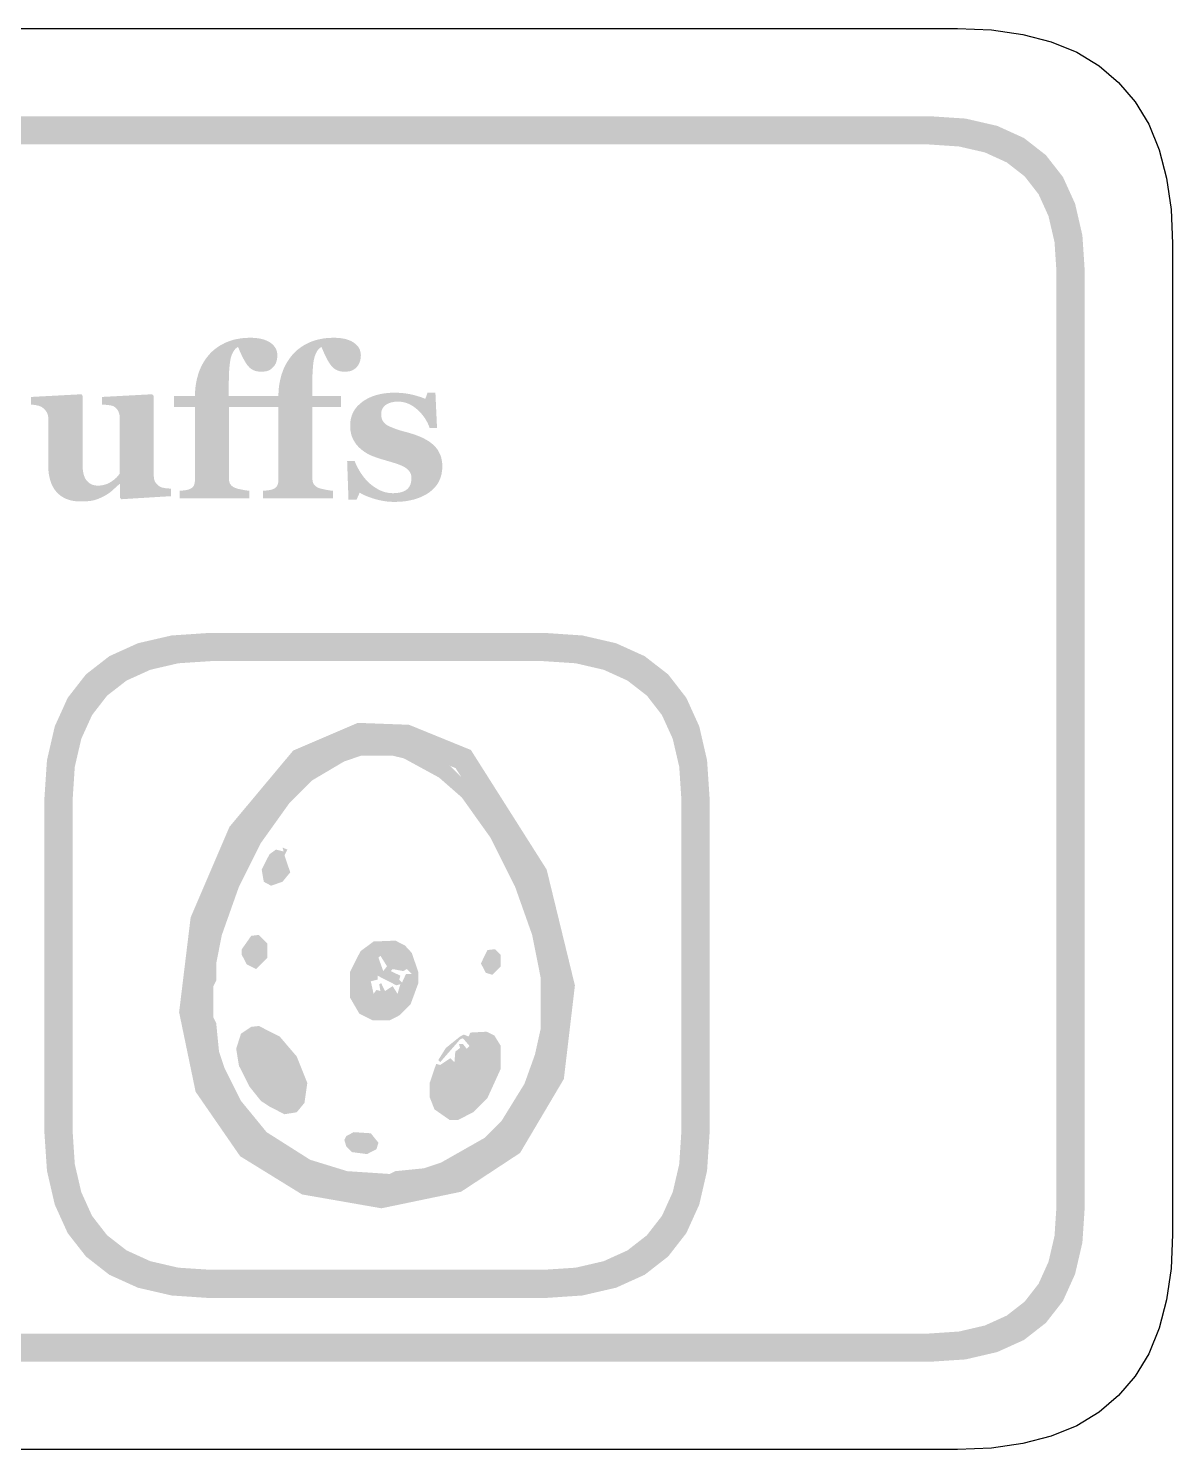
# Model space of a CAD drawing. Header units: millimetres. Extents: x 6 to 594, y 82 to 394.
# Drawn here: x 325.88 to 342.04, y 183.76 to 203.84 of the extents above; entities that cross this region are included whole.
import ezdxf

# ---------------------------------------------------------------- set-up
doc = ezdxf.new("R2010")
doc.units = ezdxf.units.MM
doc.layers.add('CUT', color=1, linetype='Continuous')
doc.layers.add('RASTER', color=7, linetype='Continuous')

msp = doc.modelspace()

# ---------------------------------------------------------------- hatches: boundary and pattern name
at = {"layer": 'RASTER'}
h = msp.add_hatch(color=7, dxfattribs=at)
h.paths.add_polyline_path([(279.2, 200.4), (279.234, 200.916), (279.338, 201.363), (279.509, 201.741), (279.75, 202.05), (280.059, 202.291), (280.438, 202.463), (280.884, 202.566), (281.4, 202.6), (338.6, 202.6), (339.116, 202.566), (339.563, 202.463), (339.941, 202.291), (340.25, 202.05), (340.491, 201.741), (340.663, 201.363), (340.766, 200.916), (340.8, 200.4), (340.8, 187.2), (340.766, 186.684), (340.662, 186.238), (340.491, 185.859), (340.25, 185.55), (339.941, 185.309), (339.563, 185.138), (339.116, 185.034), (338.6, 185), (281.4, 185), (280.884, 185.034), (280.438, 185.138), (280.059, 185.309), (279.75, 185.55), (279.509, 185.859), (279.338, 186.238), (279.234, 186.684), (279.2, 187.2)])
h.paths.add_polyline_path([(279.6, 200.4), (279.6, 187.2), (279.628, 186.778), (279.713, 186.413), (279.853, 186.103), (280.05, 185.85), (280.303, 185.653), (280.612, 185.513), (280.978, 185.428), (281.4, 185.4), (338.6, 185.4), (339.022, 185.428), (339.388, 185.513), (339.697, 185.653), (339.95, 185.85), (340.147, 186.103), (340.287, 186.413), (340.372, 186.778), (340.4, 187.2), (340.4, 200.4), (340.372, 200.822), (340.287, 201.188), (340.147, 201.497), (339.95, 201.75), (339.697, 201.947), (339.388, 202.088), (339.022, 202.172), (338.6, 202.2), (281.4, 202.2), (280.978, 202.172), (280.612, 202.088), (280.303, 201.947), (280.05, 201.75), (279.853, 201.497), (279.713, 201.188), (279.628, 200.822), (279.6, 200.4)])
for points in [[(329.392, 199.22), (329.392, 199.211), (329.392, 199.201), (329.391, 199.192), (329.389, 199.182), (329.388, 199.171), (329.386, 199.161), (329.383, 199.15), (329.381, 199.139), (329.377, 199.129), (329.374, 199.118), (329.37, 199.108), (329.365, 199.099), (329.36, 199.09), (329.355, 199.081), (329.349, 199.073), (329.343, 199.065), (329.335, 199.056), (329.327, 199.048), (329.318, 199.04), (329.31, 199.033), (329.301, 199.026), (329.292, 199.02), (329.283, 199.014), (329.274, 199.009), (329.264, 199.005), (329.252, 199.001), (329.24, 198.997), (329.226, 198.995), (329.211, 198.993), (329.195, 198.991), (329.178, 198.99), (329.159, 198.99), (329.131, 198.991), (329.105, 198.995), (329.08, 199.001), (329.056, 199.01), (329.034, 199.022), (329.014, 199.035), (328.995, 199.052), (328.978, 199.071), (328.961, 199.092), (328.944, 199.118), (328.927, 199.146), (328.91, 199.178), (328.892, 199.213), (328.874, 199.252), (328.856, 199.293), (328.837, 199.339), (328.823, 199.331), (328.809, 199.321), (328.796, 199.309), (328.784, 199.294), (328.772, 199.277), (328.762, 199.257), (328.751, 199.235), (328.742, 199.21), (328.733, 199.18), (328.726, 199.143), (328.72, 199.098), (328.714, 199.046), (328.71, 198.986), (328.708, 198.919), (328.706, 198.845), (328.705, 198.763), (328.705, 198.647), (329.11, 198.647), (329.11, 198.489), (328.708, 198.489), (328.708, 197.48), (328.709, 197.466), (328.71, 197.453), (328.712, 197.441), (328.715, 197.429), (328.719, 197.418), (328.723, 197.409), (328.728, 197.399), (328.735, 197.391), (328.741, 197.384), (328.749, 197.376), (328.757, 197.37), (328.765, 197.364), (328.774, 197.358), (328.783, 197.353), (328.793, 197.349), (328.803, 197.345), (328.813, 197.342), (328.822, 197.339), (328.833, 197.336), (328.844, 197.333), (328.856, 197.331), (328.869, 197.328), (328.882, 197.325), (328.896, 197.322), (328.91, 197.32), (328.924, 197.317), (328.937, 197.315), (328.95, 197.313), (328.963, 197.311), (328.975, 197.31), (328.987, 197.308), (328.998, 197.307), (328.998, 197.2), (328.01, 197.2), (328.01, 197.307), (328.019, 197.308), (328.028, 197.308), (328.038, 197.309), (328.047, 197.31), (328.056, 197.311), (328.065, 197.312), (328.074, 197.313), (328.083, 197.314), (328.092, 197.315), (328.101, 197.317), (328.109, 197.318), (328.117, 197.32), (328.125, 197.322), (328.133, 197.324), (328.14, 197.326), (328.147, 197.329), (328.158, 197.334), (328.169, 197.339), (328.178, 197.344), (328.187, 197.35), (328.194, 197.357), (328.201, 197.364), (328.206, 197.371), (328.211, 197.379), (328.215, 197.388), (328.218, 197.397), (328.221, 197.407), (328.224, 197.418), (328.225, 197.429), (328.227, 197.441), (328.228, 197.453), (328.228, 197.467), (328.228, 198.489), (327.93, 198.489), (327.93, 198.647), (328.228, 198.647), (328.228, 198.686), (328.231, 198.725), (328.234, 198.763), (328.239, 198.802), (328.246, 198.839), (328.253, 198.877), (328.263, 198.914), (328.273, 198.951), (328.285, 198.988), (328.299, 199.023), (328.314, 199.057), (328.331, 199.091), (328.349, 199.123), (328.369, 199.154), (328.391, 199.185), (328.414, 199.214), (328.438, 199.242), (328.464, 199.269), (328.491, 199.294), (328.521, 199.317), (328.552, 199.34), (328.585, 199.361), (328.62, 199.38), (328.657, 199.399), (328.696, 199.415), (328.736, 199.429), (328.778, 199.442), (328.821, 199.451), (328.866, 199.459), (328.913, 199.465), (328.961, 199.468), (329.011, 199.469), (329.056, 199.468), (329.097, 199.465), (329.136, 199.459), (329.173, 199.452), (329.206, 199.442), (329.238, 199.43), (329.267, 199.416), (329.293, 199.4), (329.316, 199.382), (329.336, 199.363), (329.353, 199.343), (329.367, 199.321), (329.378, 199.298), (329.386, 199.273), (329.391, 199.247), (329.392, 199.22)], [(330.572, 199.22), (330.571, 199.211), (330.571, 199.201), (330.57, 199.192), (330.569, 199.182), (330.567, 199.171), (330.565, 199.161), (330.563, 199.15), (330.56, 199.139), (330.557, 199.129), (330.553, 199.118), (330.549, 199.108), (330.544, 199.099), (330.539, 199.09), (330.534, 199.081), (330.528, 199.073), (330.522, 199.065), (330.514, 199.056), (330.506, 199.048), (330.498, 199.04), (330.489, 199.033), (330.48, 199.026), (330.471, 199.02), (330.462, 199.014), (330.453, 199.009), (330.443, 199.005), (330.431, 199.001), (330.419, 198.997), (330.405, 198.995), (330.39, 198.993), (330.374, 198.991), (330.357, 198.99), (330.339, 198.99), (330.31, 198.991), (330.284, 198.995), (330.259, 199.001), (330.235, 199.01), (330.213, 199.022), (330.193, 199.035), (330.174, 199.052), (330.157, 199.071), (330.14, 199.092), (330.123, 199.118), (330.106, 199.146), (330.089, 199.178), (330.071, 199.213), (330.053, 199.252), (330.035, 199.293), (330.016, 199.339), (330.002, 199.331), (329.988, 199.321), (329.976, 199.309), (329.963, 199.294), (329.952, 199.277), (329.941, 199.257), (329.931, 199.235), (329.921, 199.21), (329.913, 199.18), (329.905, 199.143), (329.899, 199.098), (329.894, 199.046), (329.89, 198.986), (329.887, 198.919), (329.885, 198.845), (329.885, 198.763), (329.885, 198.647), (330.289, 198.647), (330.289, 198.489), (329.887, 198.489), (329.887, 197.48), (329.888, 197.466), (329.889, 197.453), (329.891, 197.441), (329.894, 197.429), (329.898, 197.418), (329.902, 197.409), (329.908, 197.399), (329.914, 197.391), (329.921, 197.384), (329.928, 197.376), (329.936, 197.37), (329.944, 197.364), (329.953, 197.358), (329.962, 197.353), (329.972, 197.349), (329.983, 197.345), (329.992, 197.342), (330.002, 197.339), (330.012, 197.336), (330.023, 197.333), (330.035, 197.331), (330.048, 197.328), (330.061, 197.325), (330.075, 197.322), (330.089, 197.32), (330.103, 197.317), (330.116, 197.315), (330.129, 197.313), (330.142, 197.311), (330.154, 197.31), (330.166, 197.308), (330.177, 197.307), (330.177, 197.2), (329.189, 197.2), (329.189, 197.307), (329.198, 197.308), (329.208, 197.308), (329.217, 197.309), (329.226, 197.31), (329.235, 197.311), (329.245, 197.312), (329.254, 197.313), (329.263, 197.314), (329.272, 197.315), (329.28, 197.317), (329.288, 197.318), (329.297, 197.32), (329.304, 197.322), (329.312, 197.324), (329.319, 197.326), (329.326, 197.329), (329.338, 197.334), (329.348, 197.339), (329.357, 197.344), (329.366, 197.35), (329.373, 197.357), (329.38, 197.364), (329.385, 197.371), (329.39, 197.379), (329.394, 197.388), (329.398, 197.397), (329.4, 197.407), (329.403, 197.418), (329.405, 197.429), (329.406, 197.441), (329.407, 197.453), (329.407, 197.467), (329.407, 198.489), (329.11, 198.489), (329.11, 198.647), (329.407, 198.647), (329.408, 198.686), (329.41, 198.725), (329.413, 198.763), (329.418, 198.802), (329.425, 198.839), (329.433, 198.877), (329.442, 198.914), (329.452, 198.951), (329.465, 198.988), (329.478, 199.023), (329.493, 199.057), (329.51, 199.091), (329.529, 199.123), (329.549, 199.154), (329.57, 199.185), (329.593, 199.214), (329.617, 199.242), (329.643, 199.269), (329.67, 199.294), (329.7, 199.317), (329.731, 199.34), (329.764, 199.361), (329.799, 199.38), (329.836, 199.399), (329.875, 199.415), (329.915, 199.429), (329.957, 199.442), (330, 199.451), (330.045, 199.459), (330.092, 199.465), (330.141, 199.468), (330.191, 199.469), (330.235, 199.468), (330.276, 199.465), (330.315, 199.459), (330.352, 199.452), (330.386, 199.442), (330.417, 199.43), (330.446, 199.416), (330.472, 199.4), (330.495, 199.382), (330.516, 199.363), (330.533, 199.343), (330.547, 199.321), (330.558, 199.298), (330.565, 199.273), (330.57, 199.247), (330.572, 199.22)], [(327.888, 197.231), (327.189, 197.188), (327.167, 197.209), (327.167, 197.401), (327.158, 197.401), (327.146, 197.389), (327.134, 197.378), (327.121, 197.367), (327.109, 197.356), (327.097, 197.345), (327.085, 197.334), (327.073, 197.323), (327.061, 197.312), (327.049, 197.301), (327.036, 197.291), (327.023, 197.281), (327.009, 197.271), (326.994, 197.261), (326.979, 197.252), (326.964, 197.243), (326.948, 197.234), (326.929, 197.224), (326.911, 197.215), (326.893, 197.207), (326.875, 197.199), (326.857, 197.192), (326.84, 197.186), (326.823, 197.18), (326.806, 197.175), (326.789, 197.171), (326.769, 197.167), (326.748, 197.163), (326.724, 197.161), (326.699, 197.159), (326.672, 197.157), (326.643, 197.156), (326.612, 197.156), (326.558, 197.158), (326.508, 197.164), (326.461, 197.175), (326.417, 197.189), (326.376, 197.208), (326.338, 197.231), (326.304, 197.258), (326.273, 197.289), (326.245, 197.324), (326.221, 197.363), (326.201, 197.405), (326.185, 197.45), (326.172, 197.499), (326.162, 197.551), (326.157, 197.607), (326.155, 197.666), (326.155, 198.325), (326.155, 198.339), (326.154, 198.352), (326.152, 198.365), (326.15, 198.377), (326.146, 198.388), (326.143, 198.399), (326.138, 198.409), (326.133, 198.418), (326.127, 198.427), (326.121, 198.435), (326.115, 198.444), (326.107, 198.452), (326.1, 198.46), (326.092, 198.467), (326.083, 198.475), (326.074, 198.482), (326.067, 198.487), (326.059, 198.492), (326.05, 198.496), (326.041, 198.501), (326.031, 198.504), (326.021, 198.508), (326.01, 198.511), (325.998, 198.513), (325.987, 198.516), (325.975, 198.518), (325.964, 198.519), (325.954, 198.521), (325.943, 198.523), (325.933, 198.524), (325.923, 198.525), (325.913, 198.526), (325.913, 198.633), (326.624, 198.671), (326.64, 198.649), (326.64, 197.675), (326.641, 197.638), (326.644, 197.604), (326.648, 197.573), (326.654, 197.544), (326.662, 197.517), (326.672, 197.493), (326.684, 197.471), (326.698, 197.452), (326.713, 197.435), (326.729, 197.421), (326.747, 197.408), (326.766, 197.398), (326.787, 197.39), (326.809, 197.385), (326.832, 197.381), (326.857, 197.38), (326.882, 197.381), (326.907, 197.384), (326.932, 197.388), (326.955, 197.394), (326.978, 197.401), (327.001, 197.411), (327.022, 197.422), (327.043, 197.434), (327.063, 197.448), (327.082, 197.462), (327.099, 197.476), (327.115, 197.49), (327.129, 197.505), (327.142, 197.52), (327.154, 197.535), (327.164, 197.55), (327.164, 198.34), (327.164, 198.352), (327.163, 198.364), (327.162, 198.376), (327.16, 198.387), (327.157, 198.398), (327.154, 198.409), (327.15, 198.419), (327.145, 198.429), (327.14, 198.439), (327.135, 198.448), (327.129, 198.457), (327.122, 198.465), (327.115, 198.473), (327.107, 198.48), (327.098, 198.487), (327.09, 198.493), (327.083, 198.498), (327.075, 198.502), (327.067, 198.505), (327.058, 198.508), (327.048, 198.511), (327.037, 198.513), (327.026, 198.515), (327.014, 198.517), (327.002, 198.518), (326.989, 198.52), (326.977, 198.521), (326.965, 198.522), (326.952, 198.523), (326.939, 198.524), (326.927, 198.525), (326.914, 198.526), (326.914, 198.633), (327.624, 198.671), (327.646, 198.649), (327.646, 197.518), (327.647, 197.505), (327.648, 197.493), (327.649, 197.482), (327.651, 197.47), (327.654, 197.46), (327.658, 197.45), (327.662, 197.44), (327.667, 197.431), (327.672, 197.422), (327.678, 197.413), (327.685, 197.405), (327.692, 197.398), (327.7, 197.39), (327.708, 197.383), (327.717, 197.376), (327.727, 197.37), (327.734, 197.366), (327.742, 197.362), (327.75, 197.358), (327.759, 197.355), (327.768, 197.352), (327.778, 197.35), (327.788, 197.348), (327.799, 197.346), (327.81, 197.344), (327.822, 197.343), (327.833, 197.342), (327.844, 197.34), (327.855, 197.34), (327.866, 197.339), (327.877, 197.338), (327.888, 197.338)], [(331.043, 197.15), (331.008, 197.151), (330.973, 197.153), (330.938, 197.156), (330.903, 197.161), (330.868, 197.167), (330.834, 197.174), (330.8, 197.182), (330.766, 197.192), (330.733, 197.202), (330.702, 197.213), (330.673, 197.224), (330.645, 197.235), (330.62, 197.246), (330.597, 197.257), (330.575, 197.269), (330.555, 197.281), (330.511, 197.181), (330.397, 197.181), (330.378, 197.727), (330.485, 197.727), (330.491, 197.711), (330.498, 197.693), (330.506, 197.676), (330.514, 197.657), (330.524, 197.638), (330.535, 197.619), (330.546, 197.599), (330.558, 197.579), (330.571, 197.558), (330.585, 197.538), (330.599, 197.519), (330.613, 197.5), (330.628, 197.482), (330.643, 197.464), (330.659, 197.447), (330.676, 197.43), (330.693, 197.414), (330.711, 197.398), (330.73, 197.383), (330.749, 197.369), (330.769, 197.356), (330.79, 197.343), (330.811, 197.33), (330.833, 197.319), (330.855, 197.308), (330.878, 197.299), (330.901, 197.291), (330.925, 197.285), (330.949, 197.28), (330.973, 197.276), (330.998, 197.274), (331.023, 197.273), (331.055, 197.274), (331.085, 197.276), (331.113, 197.281), (331.139, 197.286), (331.163, 197.294), (331.184, 197.302), (331.204, 197.313), (331.221, 197.325), (331.236, 197.339), (331.25, 197.355), (331.261, 197.372), (331.27, 197.391), (331.277, 197.412), (331.282, 197.435), (331.285, 197.459), (331.286, 197.486), (331.286, 197.5), (331.285, 197.514), (331.282, 197.527), (331.279, 197.539), (331.275, 197.551), (331.27, 197.562), (331.264, 197.572), (331.257, 197.582), (331.249, 197.592), (331.241, 197.601), (331.232, 197.609), (331.222, 197.618), (331.212, 197.626), (331.201, 197.634), (331.189, 197.641), (331.177, 197.648), (331.162, 197.655), (331.147, 197.662), (331.132, 197.669), (331.117, 197.675), (331.101, 197.681), (331.085, 197.687), (331.068, 197.693), (331.051, 197.698), (331.034, 197.703), (331.015, 197.709), (330.996, 197.715), (330.975, 197.721), (330.954, 197.727), (330.931, 197.734), (330.908, 197.741), (330.884, 197.748), (330.859, 197.755), (330.836, 197.763), (330.813, 197.77), (330.791, 197.777), (330.77, 197.785), (330.75, 197.792), (330.731, 197.8), (330.713, 197.807), (330.695, 197.815), (330.677, 197.824), (330.659, 197.835), (330.641, 197.846), (330.622, 197.858), (330.603, 197.872), (330.585, 197.886), (330.566, 197.902), (330.55, 197.916), (330.534, 197.932), (330.52, 197.948), (330.506, 197.965), (330.494, 197.982), (330.482, 198.001), (330.471, 198.02), (330.46, 198.039), (330.451, 198.06), (330.443, 198.082), (330.436, 198.104), (330.431, 198.128), (330.426, 198.152), (330.423, 198.178), (330.421, 198.204), (330.421, 198.231), (330.423, 198.282), (330.432, 198.33), (330.445, 198.375), (330.464, 198.418), (330.488, 198.459), (330.518, 198.497), (330.554, 198.532), (330.594, 198.565), (330.639, 198.595), (330.688, 198.621), (330.74, 198.643), (330.795, 198.661), (330.853, 198.675), (330.915, 198.685), (330.98, 198.691), (331.049, 198.693), (331.082, 198.692), (331.114, 198.691), (331.146, 198.689), (331.177, 198.686), (331.207, 198.682), (331.237, 198.677), (331.266, 198.672), (331.294, 198.666), (331.322, 198.659), (331.348, 198.652), (331.373, 198.645), (331.398, 198.637), (331.42, 198.63), (331.442, 198.622), (331.463, 198.614), (331.483, 198.606), (331.513, 198.693), (331.625, 198.693), (331.648, 198.193), (331.544, 198.193), (331.53, 198.231), (331.514, 198.267), (331.495, 198.302), (331.475, 198.335), (331.451, 198.367), (331.426, 198.398), (331.398, 198.428), (331.368, 198.456), (331.337, 198.482), (331.305, 198.504), (331.272, 198.523), (331.239, 198.539), (331.205, 198.551), (331.171, 198.56), (331.136, 198.565), (331.1, 198.567), (331.073, 198.566), (331.047, 198.564), (331.023, 198.56), (331, 198.555), (330.978, 198.548), (330.958, 198.54), (330.94, 198.531), (330.923, 198.52), (330.908, 198.508), (330.895, 198.494), (330.884, 198.48), (330.875, 198.464), (330.868, 198.447), (330.863, 198.429), (330.86, 198.41), (330.859, 198.389), (330.86, 198.363), (330.865, 198.338), (330.872, 198.315), (330.882, 198.294), (330.896, 198.274), (330.912, 198.257), (330.931, 198.242), (330.953, 198.228), (330.978, 198.216), (331.005, 198.204), (331.035, 198.192), (331.066, 198.18), (331.101, 198.168), (331.137, 198.157), (331.176, 198.146), (331.218, 198.135), (331.281, 198.117), (331.34, 198.098), (331.394, 198.077), (331.445, 198.055), (331.49, 198.031), (331.532, 198.006), (331.569, 197.979), (331.601, 197.951), (331.63, 197.921), (331.655, 197.889), (331.675, 197.854), (331.693, 197.818), (331.706, 197.78), (331.715, 197.74), (331.721, 197.698), (331.723, 197.654), (331.72, 197.596), (331.711, 197.541), (331.696, 197.489), (331.676, 197.441), (331.649, 197.396), (331.617, 197.355), (331.579, 197.317), (331.535, 197.282), (331.486, 197.251), (331.433, 197.224), (331.377, 197.202), (331.318, 197.183), (331.254, 197.169), (331.188, 197.158), (331.117, 197.152), (331.043, 197.15)]]:
    msp.add_hatch(color=7, dxfattribs=at).paths.add_polyline_path(points)
h = msp.add_hatch(color=7, dxfattribs=at)
h.paths.add_polyline_path([(326.1, 192.95), (326.137, 193.501), (326.247, 193.978), (326.43, 194.382), (326.688, 194.713), (327.018, 194.97), (327.422, 195.153), (327.899, 195.263), (328.45, 195.3), (333.15, 195.3), (333.701, 195.263), (334.178, 195.153), (334.582, 194.97), (334.913, 194.713), (335.17, 194.382), (335.353, 193.978), (335.463, 193.501), (335.5, 192.95), (335.5, 188.25), (335.463, 187.699), (335.353, 187.222), (335.17, 186.818), (334.913, 186.488), (334.582, 186.23), (334.178, 186.047), (333.701, 185.937), (333.15, 185.9), (328.45, 185.9), (327.899, 185.937), (327.422, 186.047), (327.018, 186.23), (326.688, 186.488), (326.43, 186.818), (326.247, 187.222), (326.137, 187.699), (326.1, 188.25)])
h.paths.add_polyline_path([(326.5, 192.95), (326.5, 188.25), (326.53, 187.793), (326.622, 187.397), (326.774, 187.062), (326.987, 186.788), (327.262, 186.574), (327.597, 186.422), (327.993, 186.33), (328.45, 186.3), (333.15, 186.3), (333.607, 186.33), (334.003, 186.422), (334.338, 186.574), (334.613, 186.788), (334.826, 187.062), (334.978, 187.397), (335.07, 187.793), (335.1, 188.25), (335.1, 192.95), (335.07, 193.407), (334.978, 193.803), (334.826, 194.138), (334.613, 194.413), (334.338, 194.626), (334.003, 194.778), (333.607, 194.87), (333.15, 194.9), (328.45, 194.9), (327.993, 194.87), (327.597, 194.778), (327.262, 194.626), (326.987, 194.413), (326.774, 194.138), (326.622, 193.803), (326.53, 193.407), (326.5, 192.95)])
h = msp.add_hatch(color=7, dxfattribs=at)
h.paths.add_polyline_path([(330.529, 194.028), (331.252, 194.001), (332.126, 193.645), (333.197, 191.955), (333.596, 190.318), (333.44, 188.997), (332.821, 187.951), (331.988, 187.403), (330.863, 187.169), (329.741, 187.365), (328.866, 187.905), (328.237, 188.816), (328.004, 189.939), (328.167, 191.279), (328.716, 192.56), (329.616, 193.637)])
h.paths.add_polyline_path([(330.589, 193.705), (329.812, 193.373), (328.992, 192.391), (328.479, 191.195), (328.328, 189.953), (328.537, 188.944), (329.091, 188.142), (329.857, 187.669), (330.858, 187.495), (331.864, 187.704), (332.583, 188.177), (333.13, 189.101), (333.272, 190.298), (332.899, 191.829), (331.911, 193.388), (331.184, 193.683), (330.589, 193.705)])
h = msp.add_hatch(color=7, dxfattribs=at)
h.paths.add_polyline_path([(330.51, 193.754), (331.102, 193.766), (331.343, 193.685), (331.837, 193.416), (332.28, 192.974), (332.561, 192.572), (332.871, 191.997), (333.152, 191.273), (333.313, 190.589), (333.313, 189.624), (333.273, 189.423), (333.072, 188.82), (332.883, 188.486), (332.4, 187.963), (332.159, 187.802), (331.785, 187.613), (331.182, 187.453), (330.458, 187.453), (330.257, 187.493), (329.775, 187.654), (329.36, 187.883), (328.999, 188.164), (328.757, 188.446), (328.407, 189.142), (328.287, 189.624), (328.287, 190.509), (328.327, 190.589), (328.367, 190.991), (328.488, 191.393), (328.838, 192.21), (329.159, 192.732), (329.602, 193.255), (330.044, 193.577)])
h.paths.add_polyline_path([(330.579, 193.565), (330.338, 193.484), (329.883, 193.215), (329.561, 192.893), (329.159, 192.33), (328.85, 191.715), (328.608, 191.032), (328.528, 190.629), (328.528, 190.388), (328.488, 190.308), (328.488, 189.865), (328.528, 189.785), (328.568, 189.383), (328.649, 189.142), (328.878, 188.687), (329.24, 188.245), (329.855, 187.855), (330.378, 187.694), (330.981, 187.654), (331.061, 187.694), (331.463, 187.734), (331.705, 187.815), (332.32, 188.164), (332.561, 188.406), (332.883, 188.928), (333.032, 189.343), (333.112, 189.705), (333.112, 190.428), (332.992, 191.032), (332.75, 191.715), (332.4, 192.411), (331.998, 192.974), (331.677, 193.255), (331.182, 193.525), (331.021, 193.565)])
h.paths.add_polyline_path([(329.465, 192.266), (329.533, 192.238), (329.493, 192.157), (329.574, 191.916), (329.465, 191.783), (329.304, 191.727), (329.2, 191.783), (329.171, 191.956), (329.28, 192.17), (329.372, 192.238), (329.481, 192.21)])
h.paths.add_polyline_path([(329.023, 191.019), (329.131, 191.032), (329.252, 190.911), (329.252, 190.71), (329.091, 190.549), (328.958, 190.617), (328.89, 190.75), (328.89, 190.83)])
h.paths.add_polyline_path([(330.752, 190.939), (331.061, 190.951), (331.194, 190.883), (331.291, 190.778), (331.383, 190.509), (331.383, 190.348), (331.275, 190.054), (331.114, 189.894), (330.981, 189.825), (330.74, 189.825), (330.551, 189.918), (330.418, 190.147), (330.418, 190.509), (330.567, 190.802)])
h.paths.add_polyline_path([(332.36, 190.818), (332.469, 190.83), (332.549, 190.75), (332.549, 190.589), (332.429, 190.469), (332.336, 190.497), (332.268, 190.629)])
h.paths.add_polyline_path([(330.848, 190.738), (330.82, 190.71), (330.888, 190.521), (330.941, 190.589)])
h.paths.add_polyline_path([(331.021, 190.549), (330.993, 190.521), (331.13, 190.456), (331.114, 190.4), (331.154, 190.36), (331.21, 190.481), (331.291, 190.481), (331.222, 190.549), (331.17, 190.521)])
h.paths.add_polyline_path([(330.808, 190.456), (330.808, 190.4), (330.712, 190.376), (330.752, 190.199), (330.792, 190.255), (330.848, 190.239), (330.832, 190.336), (330.86, 190.348), (330.913, 190.239), (331.021, 190.308), (331.09, 190.199), (331.13, 190.336), (331.073, 190.32)])
h.paths.add_polyline_path([(329.023, 189.733), (329.131, 189.745), (329.425, 189.596), (329.666, 189.314), (329.815, 188.94), (329.775, 188.659), (329.666, 188.526), (329.493, 188.498), (329.28, 188.607), (329.159, 188.687), (328.999, 188.888), (328.85, 189.182), (328.81, 189.423), (328.878, 189.636)])
h.paths.add_polyline_path([(332.119, 189.652), (332.348, 189.664), (332.457, 189.612), (332.549, 189.463), (332.549, 189.142), (332.36, 188.727), (332.159, 188.526), (331.946, 188.418), (331.825, 188.418), (331.612, 188.567), (331.544, 188.739), (331.544, 188.94), (331.636, 189.21), (331.693, 189.194), (331.837, 189.29), (331.894, 189.234), (331.906, 189.383), (331.974, 189.435), (331.958, 189.491), (332.014, 189.491), (332.067, 189.423), (332.107, 189.463), (332.014, 189.572), (331.974, 189.556), (331.693, 189.234), (331.665, 189.262), (331.773, 189.435), (331.974, 189.596), (332.026, 189.624), (332.095, 189.596)])
h.paths.add_polyline_path([(330.47, 188.245), (330.712, 188.229), (330.82, 188.096), (330.792, 188.004), (330.659, 187.935), (330.446, 187.963), (330.366, 188.044), (330.338, 188.136), (330.366, 188.189)])

# ---------------------------------------------------------------- linework, layer by layer
at = {"layer": 'CUT'}
msp.add_lwpolyline([(280.999, 203.84), (339.001, 203.84), (339.483, 203.819), (339.925, 203.756), (340.325, 203.651), (340.685, 203.503), (341.003, 203.312), (341.278, 203.078), (341.512, 202.803), (341.703, 202.485), (341.851, 202.125), (341.956, 201.725), (342.019, 201.283), (342.04, 200.801), (342.04, 186.799), (342.019, 186.317), (341.956, 185.875), (341.851, 185.475), (341.703, 185.115), (341.512, 184.797), (341.278, 184.522), (341.003, 184.288), (340.685, 184.097), (340.325, 183.949), (339.925, 183.844), (339.483, 183.781), (339.001, 183.76), (280.999, 183.76)], dxfattribs=at)

doc.saveas('drawing.dxf')
